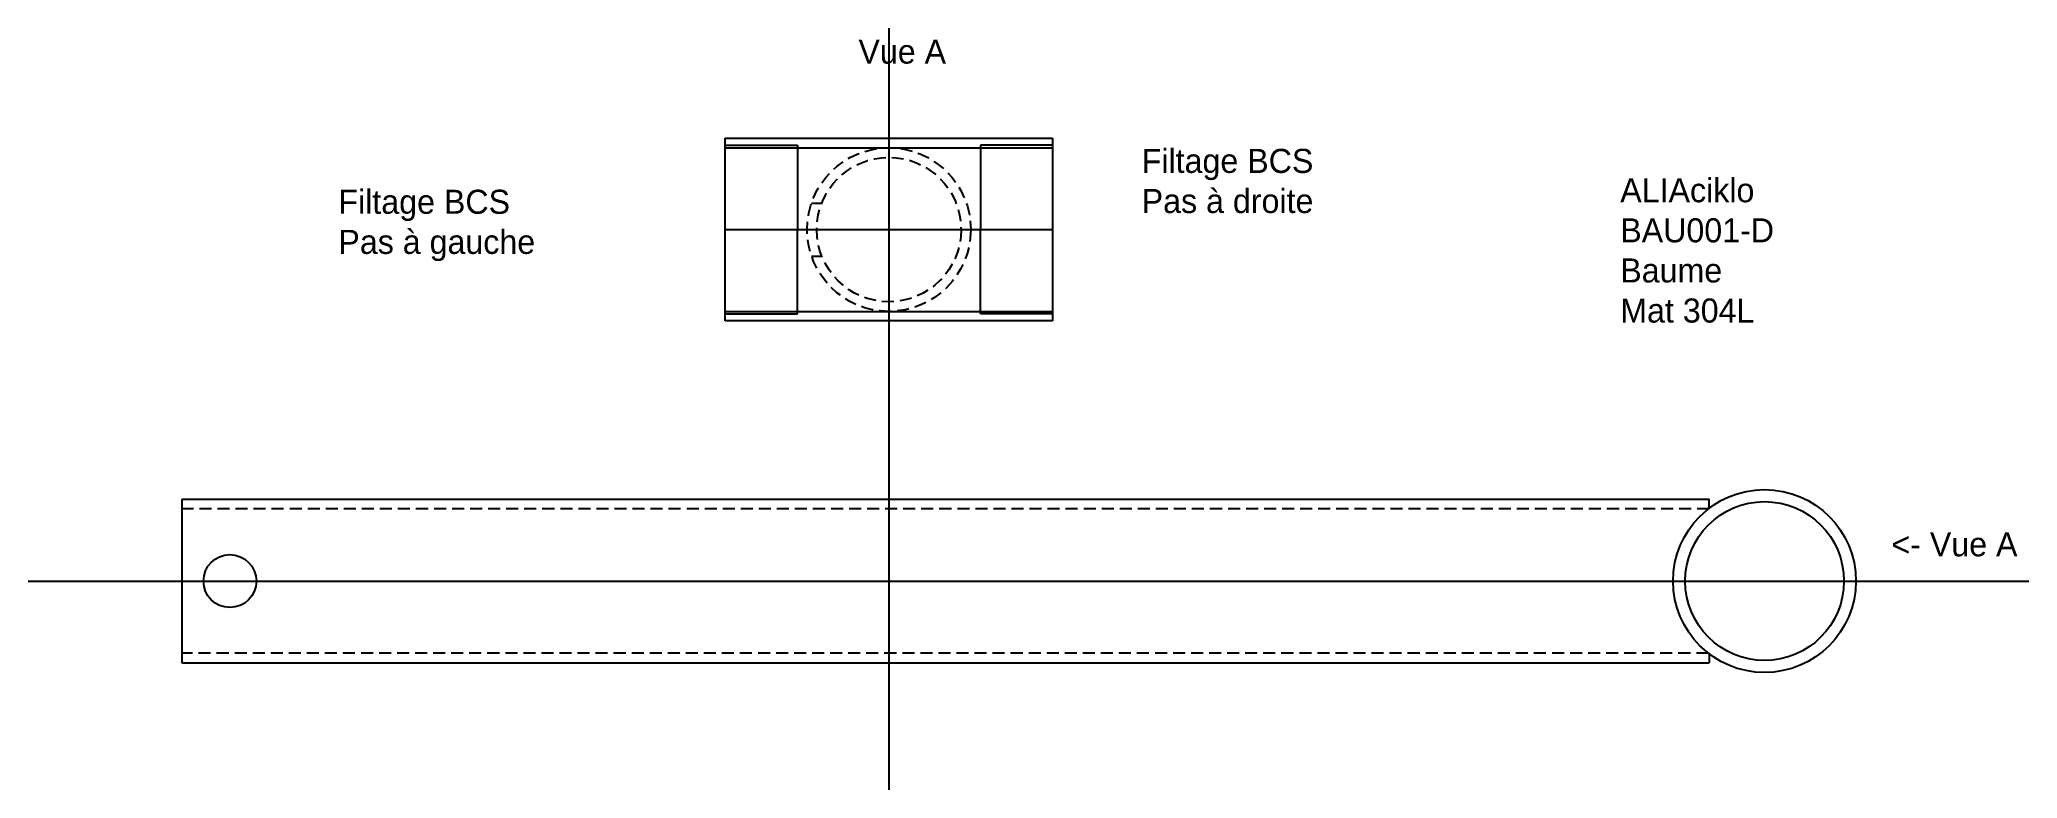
# Model space of a CAD drawing. Extents: x 53.8 to 94.9, y 60.7 to 76.
import ezdxf

# ---------------------------------------------------------------- set-up
doc = ezdxf.new("R2010")
doc.units = 0
doc.header["$MEASUREMENT"] = 0
doc.linetypes.add('HIDDEN', pattern=[0.375, 0.25, -0.125])
doc.layers.get('0').update_dxf_attribs({"linetype": 'CONTINUOUS'})
doc.layers.get('DEFPOINTS').update_dxf_attribs({"linetype": 'CONTINUOUS'})
doc.layers.add('Baume', color=200, linetype='CONTINUOUS')
doc.layers.get('0').off()
doc.dimstyles.new('CotStyle1', dxfattribs={"dimtxt": 0.18, "dimasz": 0.18, "dimexe": 0.18, "dimexo": 0.0625, "dimgap": 0.09, "dimtad": 0, "dimtih": 1, "dimtoh": 1, "dimdec": 4, "dimzin": 0, "dimdsep": 46, "dimtxsty": 'STANDARD', "dimcen": 0.09, "dimadec": 0, "dimazin": 0, "dimtfac": 1, "dimtdec": 4, "dimtofl": 0, "dimtmove": 0, "dimatfit": 3, "dimfxl": 1, "dimtolj": 1, "dimtzin": 0, "dimarcsym": 0})

# ---------------------------------------------------------------- blocks, each defined once
blk = doc.blocks.new('*D0')
at = {"color": 0, "linetype": 'ByBlock'}
for p, q in [((68.081, 70.121), (68.081, 68.904)), ((74.881, 70.121), (74.881, 68.904)), ((68.261, 69.084), (70.567, 69.084)), ((74.701, 69.084), (72.394, 69.084))]:
    blk.add_line(p, q, dxfattribs=at)
for points in [[(68.081, 69.084), (68.261, 69.054), (68.261, 69.114)], [(74.881, 69.084), (74.701, 69.054), (74.701, 69.114)]]:
    blk.add_solid(points, dxfattribs=at)
at = {"layer": 'DEFPOINTS', "color": 0, "linetype": 'ByBlock'}
for p in [(68.081, 70.183), (74.881, 70.183)]:
    blk.add_point(p, dxfattribs=at)
at = {"color": 0, "linetype": 'ByBlock', "insert": (71.481, 69.084), "char_height": 0.3, "attachment_point": 5}
blk.add_mtext('68 +-0.1', dxfattribs=at)
blk = doc.blocks.new('*D1')
at = {"color": 0, "linetype": 'ByBlock'}
for p, q in [((68.018, 73.983), (66.588, 73.983)), ((66.768, 73.803), (66.768, 72.684)), ((66.768, 70.363), (66.768, 72.204)), ((68.018, 70.183), (66.588, 70.183))]:
    blk.add_line(p, q, dxfattribs=at)
for points in [[(66.768, 73.983), (66.738, 73.803), (66.798, 73.803)], [(66.768, 70.183), (66.738, 70.363), (66.798, 70.363)]]:
    blk.add_solid(points, dxfattribs=at)
at = {"layer": 'DEFPOINTS', "color": 0, "linetype": 'ByBlock'}
for p in [(68.081, 73.983), (68.081, 70.183)]:
    blk.add_point(p, dxfattribs=at)
at = {"color": 0, "linetype": 'ByBlock', "insert": (66.768, 72.444), "char_height": 0.3, "attachment_point": 5}
blk.add_mtext('D38 +-0.1', dxfattribs=at)
blk = doc.blocks.new('*D2')
at = {"color": 0, "linetype": 'ByBlock'}
for p, q in [((74.943, 73.783), (76.723, 73.783)), ((76.543, 73.603), (76.543, 71.19)), ((74.943, 70.383), (76.723, 70.383)), ((76.543, 70.563), (76.543, 70.611))]:
    blk.add_line(p, q, dxfattribs=at)
for points in [[(76.543, 73.783), (76.513, 73.603), (76.573, 73.603)], [(76.543, 70.383), (76.513, 70.563), (76.573, 70.563)]]:
    blk.add_solid(points, dxfattribs=at)
at = {"layer": 'DEFPOINTS', "color": 0, "linetype": 'ByBlock'}
for p in [(74.881, 73.783), (74.881, 70.383)]:
    blk.add_point(p, dxfattribs=at)
at = {"color": 0, "linetype": 'ByBlock', "insert": (76.543, 70.901), "char_height": 0.3, "attachment_point": 5}
blk.add_mtext('Filetage  suivant  modèle', dxfattribs=at)
blk = doc.blocks.new('*D4')
at = {"color": 0, "linetype": 'ByBlock'}
for p, q in [((56.849, 66.479), (61.034, 66.479)), ((60.854, 66.299), (60.854, 65.578)), ((60.854, 63.259), (60.854, 65.098)), ((56.849, 63.079), (61.034, 63.079))]:
    blk.add_line(p, q, dxfattribs=at)
for points in [[(60.854, 66.479), (60.824, 66.299), (60.884, 66.299)], [(60.854, 63.079), (60.824, 63.259), (60.884, 63.259)]]:
    blk.add_solid(points, dxfattribs=at)
at = {"layer": 'DEFPOINTS', "color": 0, "linetype": 'ByBlock'}
for p in [(56.787, 66.479), (56.787, 63.079)]:
    blk.add_point(p, dxfattribs=at)
at = {"color": 0, "linetype": 'ByBlock', "insert": (60.854, 65.338), "char_height": 0.3, "attachment_point": 5}
blk.add_mtext('D33.7 +-0.1', dxfattribs=at)
blk = doc.blocks.new('*D6')
at = {"color": 0, "linetype": 'ByBlock'}
for p, q in [((87.776, 64.716), (87.776, 61.319)), ((56.787, 63.016), (56.787, 61.319)), ((56.967, 61.499), (71.242, 61.499)), ((87.596, 61.499), (73.321, 61.499))]:
    blk.add_line(p, q, dxfattribs=at)
for points in [[(56.787, 61.499), (56.967, 61.469), (56.967, 61.529)], [(87.776, 61.499), (87.596, 61.469), (87.596, 61.529)]]:
    blk.add_solid(points, dxfattribs=at)
at = {"layer": 'DEFPOINTS', "color": 0, "linetype": 'ByBlock'}
for p in [(87.776, 64.779), (56.787, 63.079)]:
    blk.add_point(p, dxfattribs=at)
at = {"color": 0, "linetype": 'ByBlock', "insert": (72.282, 61.499), "char_height": 0.3, "attachment_point": 5}
blk.add_mtext('310 +-0.5', dxfattribs=at)
blk = doc.blocks.new('*D3')
at = {"color": 0, "linetype": 'ByBlock'}
for p, q in [((56.188, 66.659), (56.188, 66.839)), ((56.188, 66.839), (56.368, 66.839)), ((56.724, 66.479), (56.125, 66.479)), ((56.724, 66.279), (56.125, 66.279)), ((56.188, 66.099), (56.188, 65.919))]:
    blk.add_line(p, q, dxfattribs=at)
for points in [[(56.188, 66.479), (56.218, 66.659), (56.158, 66.659)], [(56.188, 66.279), (56.218, 66.099), (56.158, 66.099)]]:
    blk.add_solid(points, dxfattribs=at)
at = {"layer": 'DEFPOINTS', "color": 0, "linetype": 'ByBlock'}
for p in [(56.787, 66.479), (56.787, 66.279)]:
    blk.add_point(p, dxfattribs=at)
at = {"color": 0, "linetype": 'ByBlock', "insert": (57.731, 66.839), "char_height": 0.3, "attachment_point": 5}
blk.add_mtext('ep  1.6 +-0.1', dxfattribs=at)
blk = doc.blocks.new('*D5')
at = {"color": 0, "linetype": 'ByBlock'}
for p, q in [((87.776, 64.716), (87.776, 60.695)), ((88.528, 63.016), (88.528, 60.695)), ((87.956, 60.875), (88.348, 60.875)), ((88.528, 60.875), (88.708, 60.875))]:
    blk.add_line(p, q, dxfattribs=at)
for points in [[(87.776, 60.875), (87.956, 60.845), (87.956, 60.905)], [(88.528, 60.875), (88.348, 60.845), (88.348, 60.905)]]:
    blk.add_solid(points, dxfattribs=at)
at = {"layer": 'DEFPOINTS', "color": 0, "linetype": 'ByBlock'}
for p in [(87.776, 64.779), (88.528, 63.079)]:
    blk.add_point(p, dxfattribs=at)
at = {"color": 0, "linetype": 'ByBlock', "insert": (89.197, 60.875), "char_height": 0.3, "attachment_point": 5}
blk.add_mtext('7.51', dxfattribs=at)
blk = doc.blocks.new('*D8')
at = {"color": 0, "linetype": 'ByBlock'}
for p, q in [((57.696, 64.779), (57.876, 64.779)), ((57.786, 64.869), (57.786, 64.689)), ((57.143, 64.433), (56.303, 63.982)), ((56.303, 63.982), (56.123, 63.982))]:
    blk.add_line(p, q, dxfattribs=at)
blk.add_solid([(57.302, 64.519), (57.129, 64.46), (57.158, 64.407)], dxfattribs=at)
at = {"layer": 'DEFPOINTS', "color": 0, "linetype": 'ByBlock'}
for p in [(58.271, 65.039), (57.302, 64.519)]:
    blk.add_point(p, dxfattribs=at)
at = {"color": 0, "linetype": 'ByBlock', "insert": (54.632, 63.982), "char_height": 0.3, "attachment_point": 5}
blk.add_mtext('D11 (devant)', dxfattribs=at)
blk = doc.blocks.new('*D7')
at = {"color": 0, "linetype": 'ByBlock'}
for p, q in [((57.786, 64.716), (57.786, 62.13)), ((56.787, 63.016), (56.787, 62.13)), ((56.967, 62.31), (57.606, 62.31)), ((57.786, 62.31), (57.966, 62.31))]:
    blk.add_line(p, q, dxfattribs=at)
for points in [[(56.787, 62.31), (56.967, 62.28), (56.967, 62.34)], [(57.786, 62.31), (57.606, 62.28), (57.606, 62.34)]]:
    blk.add_solid(points, dxfattribs=at)
at = {"layer": 'DEFPOINTS', "color": 0, "linetype": 'ByBlock'}
for p in [(57.786, 64.779), (56.787, 63.079)]:
    blk.add_point(p, dxfattribs=at)
at = {"color": 0, "linetype": 'ByBlock', "insert": (59.018, 62.31), "char_height": 0.3, "attachment_point": 5}
blk.add_mtext('10 +-0.5', dxfattribs=at)

msp = doc.modelspace()

# ---------------------------------------------------------------- linework, layer by layer
at = {"layer": 'Baume'}
for p, q in [((68.08068, 73.98304), (74.88068, 73.98303)), ((68.08068, 70.18304), (68.08068, 73.98304)), ((68.08068, 73.83304), (69.58068, 73.83304)), ((68.08068, 73.78304), (74.88068, 73.78303)), ((69.58068, 73.83304), (69.58068, 72.08304)), ((74.88068, 73.83304), (73.38068, 73.83303)), ((73.38068, 73.83303), (73.38068, 72.08303)), ((74.88068, 73.98303), (74.88068, 70.18303)), ((69.58068, 70.33304), (69.58068, 72.08304)), ((73.38068, 70.33303), (73.38068, 72.08303)), ((68.08068, 70.38304), (74.88068, 70.38303)), ((68.08068, 70.33304), (69.58068, 70.33304)), ((74.88068, 70.33303), (73.38068, 70.33303)), ((74.88068, 70.18303), (68.08068, 70.18304)), ((90.1265, 66.62489), (90.1265, 66.62489)), ((56.78679, 66.47899), (56.78679, 63.07899)), ((56.78679, 66.47895), (88.52784, 66.47895)), ((88.52785, 66.27895), (88.52784, 66.47895)), ((87.83047, 65.22909), (87.83047, 65.22909)), ((91.5223, 64.32887), (91.5223, 64.32887)), ((56.78679, 63.07899), (88.52786, 63.07898)), ((88.52786, 63.27898), (88.52786, 63.07898)), ((89.22628, 62.93306), (89.22628, 62.93306))]:
    msp.add_line(p, q, dxfattribs=at)
at = {"layer": 'Baume', "linetype": 'HIDDEN'}
for p, q in [((69.87211, 72.63303), (70.08515, 72.63303)), ((69.87211, 71.53303), (70.08515, 71.53303)), ((88.52785, 66.27898), (56.78679, 66.27899)), ((88.5102, 63.27898), (56.78679, 63.27899))]:
    msp.add_line(p, q, dxfattribs=at)
at = {"layer": 'Baume', "color": 14}
msp.add_line((68.08068, 72.08304), (74.88068, 72.08303), dxfattribs=at)
for p, direction in [((71.48068, 87.20478), (0, -1)), ((16.78679, 64.77899), (1, -0.00000043))]:
    msp.add_xline(p, direction, dxfattribs=at)
at = {"layer": 'Baume', "linetype": 'HIDDEN'}
for radius in [1.7, 1.5]:
    msp.add_circle((71.48068, 72.08303), radius, dxfattribs=at)
at = {"layer": 'Baume'}
for centre, radius in [((89.67639, 64.77898), 1.9), ((89.67639, 64.77898), 1.9), ((89.67639, 64.77898), 1.9), ((89.67639, 64.77898), 1.65), ((89.67639, 64.77898), 1.65), ((57.78639, 64.77897), 0.55)]:
    msp.add_circle(centre, radius, dxfattribs=at)

# ---------------------------------------------------------------- texts
at = {"layer": 'Baume', "color": 9}
for s, p in [('Vue A', (70.84712, 75.53048)), ('Filtage BCS', (76.7338, 73.25939)), ('ALIAciklo', (86.67858, 72.65012)), ('Filtage BCS', (60.04024, 72.41007)), ('Pas à droite', (76.7338, 72.42606)), ('Pas à gauche', (60.04024, 71.57674)), ('BAU001-D', (86.67858, 71.81678)), ('Baume', (86.67858, 70.98345)), ('Mat 304L', (86.67858, 70.15012)), ('<- Vue A', (92.31344, 65.29318))]:
    msp.add_text(s, height=0.5, dxfattribs=at).set_placement(p)

# ---------------------------------------------------------------- dimensions: what is measured, and where the dimension line sits
for base, p1, p2, text, picture, middle in [((66.76818, 70.18304), (68.08068, 73.98304), (68.08068, 70.18304), 'D38 +-0.1', '*D1', (66.76818, 72.44408)), ((76.54258, 70.38303), (74.88068, 73.78303), (74.88068, 70.38303), 'Filetage  suivant  modèle', '*D2', (76.54258, 70.90076))]:
    dim = msp.add_linear_dim(base=base, p1=p1, p2=p2, angle=90, text=text, dimstyle='CotStyle1', override={"dimtxt": 0.3, "dimrnd": 0.001}, dxfattribs=at)
    dim.commit()
    dim.dimension.update_dxf_attribs({"geometry": picture, "text_midpoint": middle, "dimtype": 160})
for base, p1, p2, text, picture, middle in [((74.88068, 69.08427), (68.08068, 70.18304), (74.88068, 70.18303), '68 +-0.1', '*D0', (71.48068, 69.08427)), ((87.77639, 61.49874), (56.78679, 63.07899), (87.77639, 64.77896), '310 +-0.5', '*D6', (72.28159, 61.49874)), ((88.52786, 60.87475), (87.77639, 64.77896), (88.52786, 63.07898), '7.51', '*D5', (89.19686, 60.87475))]:
    dim = msp.add_linear_dim(base=base, p1=p1, p2=p2, text=text, dimstyle='CotStyle1', override={"dimtxt": 0.3, "dimrnd": 0.001}, dxfattribs=at)
    dim.commit()
    dim.dimension.update_dxf_attribs({"geometry": picture, "text_midpoint": middle})
dim = msp.add_linear_dim(base=(56.18792, 66.47899), p1=(56.78679, 66.27899), p2=(56.78679, 66.47899), angle=90, text='ep  1.6 +-0.1', dimstyle='CotStyle1', override={"dimtxt": 0.3, "dimrnd": 0.001}, dxfattribs=at)
dim.commit()
dim.dimension.update_dxf_attribs({"geometry": '*D3', "text_midpoint": (57.73142, 66.83899)})
at = {"layer": 'Baume', "color": 9, "ltscale": 2}
dim = msp.add_linear_dim(base=(60.85427, 63.07899), p1=(56.78679, 66.47899), p2=(56.78679, 63.07899), angle=90, text='D33.7 +-0.1', dimstyle='CotStyle1', override={"dimtxt": 0.3, "dimrnd": 0.001}, dxfattribs=at)
dim.commit()
dim.dimension.update_dxf_attribs({"geometry": '*D4', "text_midpoint": (60.85427, 65.33832), "dimtype": 160})
at = {"layer": 'Baume', "color": 9}
dim = msp.add_diameter_dim_2p(p1=(58.27081, 65.03942), p2=(57.30196, 64.51853), text='D11 (devant)', dimstyle='CotStyle1', override={"dimtxt": 0.3, "dimrnd": 0.001}, dxfattribs=at)
dim.commit()
dim.dimension.update_dxf_attribs({"geometry": '*D8', "text_midpoint": (54.63249, 63.98172)})
dim = msp.add_linear_dim(base=(57.78639, 62.30977), p1=(56.78679, 63.07899), p2=(57.78639, 64.77897), text='10 +-0.5', dimstyle='CotStyle1', override={"dimtxt": 0.3, "dimrnd": 0.001}, dxfattribs=at)
dim.commit()
dim.dimension.update_dxf_attribs({"geometry": '*D7', "text_midpoint": (59.01812, 62.30977), "dimtype": 160})

doc.saveas('drawing.dxf')
